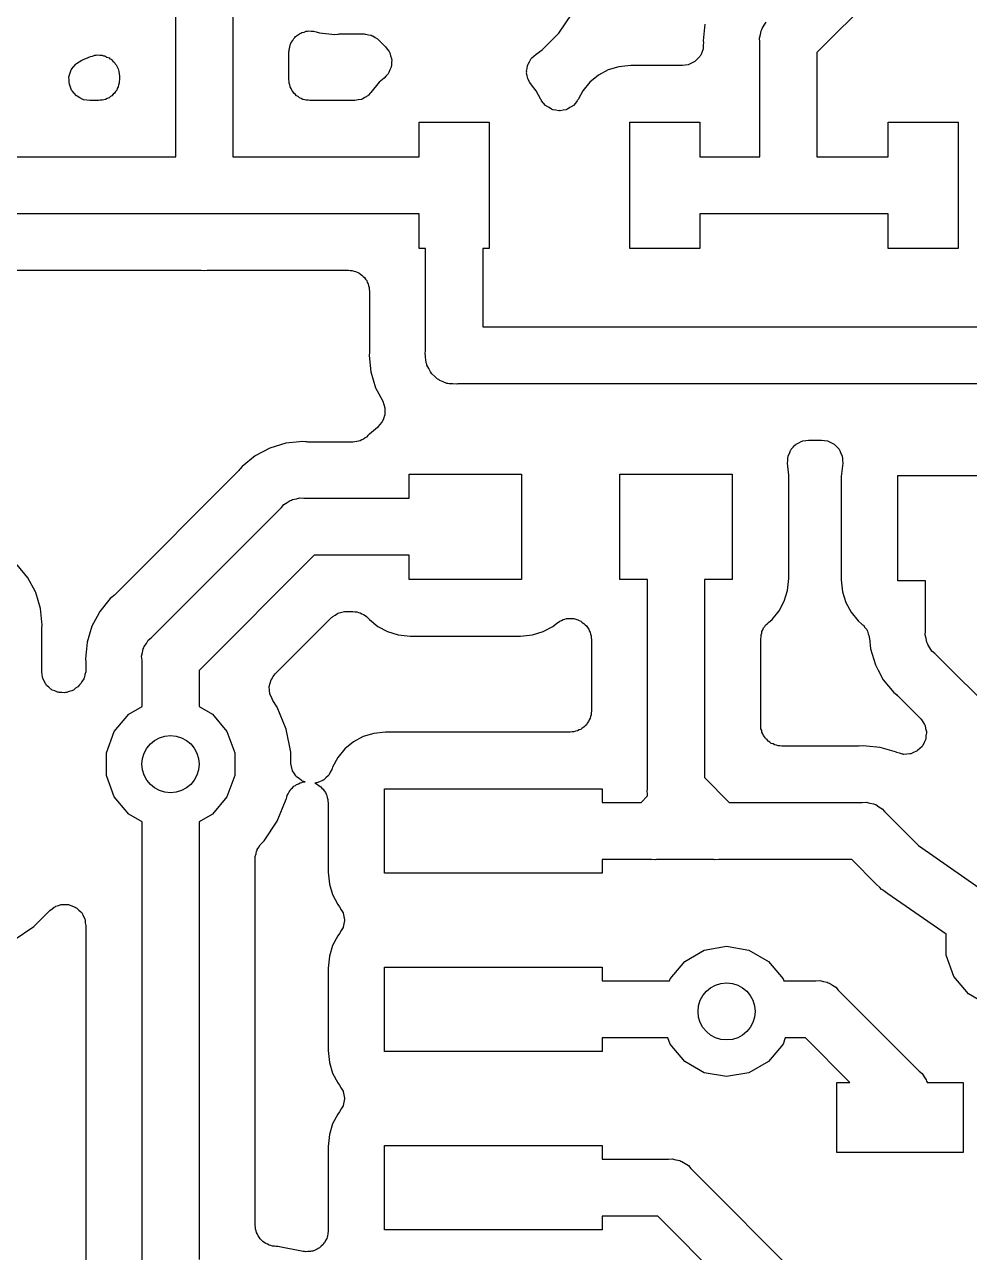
# Model space of a CAD drawing. Extents: x 91 to 190.2, y -113.9 to -59.9.
# Drawn here: x 155.19 to 161.92, y -81.89 to -73.15 of the extents above; entities that cross this region are included whole.
import ezdxf

# ---------------------------------------------------------------- set-up
doc = ezdxf.new("R2010")
doc.units = 0
doc.header["$MEASUREMENT"] = 0
doc.layers.add('BLACK', color=7, linetype='CONTINUOUS')

msp = doc.modelspace()

# ---------------------------------------------------------------- linework, layer by layer
at = {"layer": 'BLACK', "linetype": 'CONTINUOUS'}
for p, q in [((156.673, -67.675), (156.673, -74.0868)), ((156.267, -74.0868), (156.267, -69.9023)), ((161.384, -72.7932), (160.833, -73.3442)), ((158.996, -73.2064), (159.09, -73.066)), ((160.036, -73.1417), (160.024, -73.26)), ((160.443, -73.1728), (160.458, -73.1507)), ((160.458, -73.1507), (160.472, -73.1274)), ((157.108, -73.244), (157.115, -73.2381)), ((157.115, -73.2381), (157.121, -73.2309)), ((157.121, -73.2309), (157.135, -73.2215)), ((157.135, -73.2215), (157.148, -73.2105)), ((157.148, -73.2105), (157.157, -73.2074)), ((157.157, -73.2074), (157.164, -73.2024)), ((157.164, -73.2024), (157.181, -73.1985)), ((157.181, -73.1985), (157.197, -73.1927)), ((157.197, -73.1927), (157.206, -73.1927)), ((157.206, -73.1927), (157.215, -73.1906)), ((157.215, -73.1906), (157.232, -73.1927)), ((157.232, -73.1927), (157.249, -73.1927)), ((157.249, -73.1927), (157.258, -73.1957)), ((157.258, -73.1957), (157.267, -73.1968)), ((157.267, -73.1968), (157.292, -73.2044)), ((157.292, -73.2044), (157.4, -73.2151)), ((157.4, -73.2151), (157.42, -73.2131)), ((157.42, -73.2131), (157.427, -73.2137)), ((157.427, -73.2137), (157.434, -73.2124)), ((157.434, -73.2124), (157.608, -73.2124)), ((157.608, -73.2124), (157.615, -73.2135)), ((157.615, -73.2135), (157.621, -73.213)), ((157.621, -73.213), (157.64, -73.218)), ((157.64, -73.218), (157.659, -73.2214)), ((157.659, -73.2214), (157.665, -73.2247)), ((157.665, -73.2247), (157.671, -73.2265)), ((157.671, -73.2265), (157.687, -73.2377)), ((157.687, -73.2377), (157.704, -73.2475)), ((158.876, -73.3258), (158.996, -73.2064)), ((160.424, -73.242), (160.431, -73.216)), ((160.427, -73.2689), (160.424, -73.242)), ((160.431, -73.216), (160.436, -73.1894)), ((160.436, -73.1894), (160.441, -73.1816)), ((160.441, -73.1816), (160.443, -73.1728)), ((157.074, -73.3224), (157.079, -73.306)), ((157.075, -73.3315), (157.074, -73.3224)), ((157.079, -73.306), (157.082, -73.2891)), ((157.082, -73.2891), (157.087, -73.2812)), ((157.087, -73.2812), (157.089, -73.2726)), ((157.089, -73.2726), (157.1, -73.2588)), ((157.1, -73.2588), (157.108, -73.244)), ((157.704, -73.2475), (157.709, -73.2525)), ((157.709, -73.2525), (157.714, -73.2563)), ((157.714, -73.2563), (157.762, -73.3046)), ((157.762, -73.3046), (157.774, -73.3213)), ((157.774, -73.3213), (157.787, -73.337)), ((158.833, -73.3551), (158.876, -73.3258)), ((160.021, -73.3246), (160.013, -73.3432)), ((160.022, -73.3188), (160.021, -73.3246)), ((160.024, -73.3134), (160.022, -73.3188)), ((160.024, -73.26), (160.025, -73.2726)), ((160.025, -73.2726), (160.024, -73.293)), ((160.024, -73.293), (160.024, -73.3134)), ((160.427, -74.0868), (160.427, -73.2689)), ((155.56, -73.4219), (155.58, -73.4105)), ((155.58, -73.4105), (155.599, -73.3982)), ((155.599, -73.3982), (155.659, -73.3731)), ((155.659, -73.3731), (155.675, -73.3696)), ((155.675, -73.3696), (155.691, -73.364)), ((155.691, -73.364), (155.701, -73.364)), ((155.701, -73.364), (155.71, -73.3618)), ((155.71, -73.3618), (155.726, -73.364)), ((155.726, -73.364), (155.743, -73.364)), ((155.743, -73.364), (155.752, -73.3673)), ((155.752, -73.3673), (155.762, -73.3686)), ((155.762, -73.3686), (155.776, -73.3762)), ((155.776, -73.3762), (155.792, -73.3818)), ((155.792, -73.3818), (155.799, -73.3881)), ((155.799, -73.3881), (155.808, -73.3927)), ((155.808, -73.3927), (155.819, -73.4047)), ((155.819, -73.4047), (155.832, -73.4153)), ((155.832, -73.4153), (155.837, -73.4238)), ((157.073, -73.3404), (157.075, -73.3315)), ((157.073, -73.5368), (157.073, -73.3404)), ((157.787, -73.337), (157.789, -73.3425)), ((157.789, -73.3425), (157.792, -73.3472)), ((157.792, -73.3472), (157.797, -73.3669)), ((157.797, -73.3669), (157.804, -73.3862)), ((157.804, -73.3862), (157.804, -73.392)), ((157.804, -73.392), (157.806, -73.3975)), ((157.806, -73.3975), (157.804, -73.4179)), ((157.804, -73.4179), (157.804, -73.4383)), ((158.776, -73.427), (158.786, -73.4094)), ((158.786, -73.4094), (158.795, -73.3911)), ((158.795, -73.3911), (158.799, -73.3872)), ((158.799, -73.3872), (158.802, -73.3822)), ((158.802, -73.3822), (158.818, -73.3692)), ((158.818, -73.3692), (158.833, -73.3551)), ((159.945, -73.4181), (159.927, -73.4283)), ((159.963, -73.4093), (159.945, -73.4181)), ((159.967, -73.4051), (159.963, -73.4093)), ((159.972, -73.4022), (159.967, -73.4051)), ((159.985, -73.3866), (159.972, -73.4022)), ((160, -73.372), (159.985, -73.3866)), ((160.002, -73.3668), (160, -73.372)), ((160.006, -73.3623), (160.002, -73.3668)), ((160.013, -73.3432), (160.006, -73.3623)), ((160.833, -73.3442), (160.833, -74.0868)), ((155.508, -73.5108), (155.516, -73.4893)), ((155.516, -73.4893), (155.523, -73.4675)), ((155.523, -73.4675), (155.525, -73.4649)), ((155.525, -73.4649), (155.526, -73.4618)), ((155.526, -73.4618), (155.541, -73.4443)), ((155.541, -73.4443), (155.555, -73.4262)), ((155.555, -73.4262), (155.558, -73.4244)), ((155.558, -73.4244), (155.56, -73.4219)), ((155.837, -73.4238), (155.843, -73.4311)), ((155.843, -73.4311), (155.85, -73.4462)), ((155.85, -73.4462), (155.858, -73.4604)), ((155.858, -73.4604), (155.859, -73.4701)), ((155.859, -73.4701), (155.863, -73.4792)), ((155.863, -73.4792), (155.864, -73.4956)), ((155.864, -73.4956), (155.867, -73.5117)), ((157.779, -73.4967), (157.765, -73.5111)), ((157.782, -73.4914), (157.779, -73.4967)), ((157.785, -73.487), (157.782, -73.4914)), ((157.792, -73.4679), (157.785, -73.487)), ((157.801, -73.4494), (157.792, -73.4679)), ((157.802, -73.4437), (157.801, -73.4494)), ((157.804, -73.4383), (157.802, -73.4437)), ((158.766, -73.4782), (158.77, -73.4582)), ((158.767, -73.4839), (158.766, -73.4782)), ((158.766, -73.4897), (158.767, -73.4839)), ((158.771, -73.5095), (158.766, -73.4897)), ((158.77, -73.4582), (158.772, -73.4379)), ((158.772, -73.4379), (158.774, -73.4327)), ((158.774, -73.4327), (158.776, -73.427)), ((159.277, -73.5058), (159.216, -73.5558)), ((159.346, -73.4687), (159.277, -73.5058)), ((159.422, -73.4458), (159.346, -73.4687)), ((159.507, -73.4373), (159.422, -73.4458)), ((159.876, -73.4373), (159.507, -73.4373)), ((159.896, -73.4338), (159.876, -73.4373)), ((159.916, -73.4318), (159.896, -73.4338)), ((159.921, -73.4293), (159.916, -73.4318)), ((159.927, -73.4283), (159.921, -73.4293)), ((155.507, -73.5172), (155.508, -73.5141)), ((155.508, -73.54), (155.507, -73.5172)), ((155.508, -73.5141), (155.508, -73.5108)), ((155.508, -73.5628), (155.508, -73.54)), ((155.51, -73.566), (155.508, -73.5628)), ((155.51, -73.5693), (155.51, -73.566)), ((155.518, -73.5903), (155.51, -73.5693)), ((155.526, -73.6118), (155.518, -73.5903)), ((155.858, -73.5881), (155.851, -73.5995)), ((155.86, -73.5752), (155.858, -73.5881)), ((155.865, -73.5628), (155.86, -73.5752)), ((155.867, -73.5368), (155.865, -73.5497)), ((155.865, -73.5497), (155.865, -73.5628)), ((155.867, -73.5117), (155.867, -73.5368)), ((157.075, -73.5497), (157.073, -73.5368)), ((157.075, -73.5628), (157.075, -73.5497)), ((157.08, -73.5752), (157.075, -73.5628)), ((157.082, -73.5881), (157.08, -73.5752)), ((157.089, -73.5995), (157.082, -73.5881)), ((157.716, -73.5558), (157.656, -73.6281)), ((157.751, -73.5266), (157.716, -73.5558)), ((157.765, -73.5111), (157.751, -73.5266)), ((158.774, -73.5296), (158.771, -73.5095)), ((158.777, -73.5346), (158.774, -73.5296)), ((158.779, -73.5403), (158.777, -73.5346)), ((158.79, -73.5572), (158.779, -73.5403)), ((158.8, -73.575), (158.79, -73.5572)), ((158.834, -73.6167), (158.8, -73.575)), ((159.216, -73.5558), (159.166, -73.6167)), ((155.528, -73.6143), (155.526, -73.6118)), ((155.53, -73.6174), (155.528, -73.6143)), ((155.545, -73.6342), (155.53, -73.6174)), ((155.56, -73.6517), (155.545, -73.6342)), ((155.563, -73.6534), (155.56, -73.6517)), ((155.565, -73.6558), (155.563, -73.6534)), ((155.585, -73.6663), (155.565, -73.6558)), ((155.605, -73.6778), (155.585, -73.6663)), ((155.608, -73.6783), (155.605, -73.6778)), ((155.611, -73.6799), (155.608, -73.6783)), ((155.634, -73.6828), (155.611, -73.6799)), ((155.755, -73.68), (155.743, -73.6845)), ((155.768, -73.6778), (155.755, -73.68)), ((155.779, -73.6712), (155.768, -73.6778)), ((155.792, -73.6667), (155.779, -73.6712)), ((155.802, -73.6583), (155.792, -73.6667)), ((155.813, -73.6517), (155.802, -73.6583)), ((155.822, -73.6417), (155.813, -73.6517)), ((155.832, -73.6332), (155.822, -73.6417)), ((155.838, -73.6219), (155.832, -73.6332)), ((155.847, -73.6118), (155.838, -73.6219)), ((155.851, -73.5995), (155.847, -73.6118)), ((157.093, -73.6118), (157.089, -73.5995)), ((157.102, -73.6219), (157.093, -73.6118)), ((157.108, -73.6332), (157.102, -73.6219)), ((157.118, -73.6417), (157.108, -73.6332)), ((157.127, -73.6517), (157.118, -73.6417)), ((157.138, -73.6583), (157.127, -73.6517)), ((157.148, -73.6667), (157.138, -73.6583)), ((157.161, -73.6712), (157.148, -73.6667)), ((157.172, -73.6778), (157.161, -73.6712)), ((157.185, -73.68), (157.172, -73.6778)), ((157.197, -73.6845), (157.185, -73.68)), ((157.59, -73.6778), (157.566, -73.6819)), ((157.592, -73.6765), (157.59, -73.6778)), ((157.594, -73.676), (157.592, -73.6765)), ((157.614, -73.6635), (157.594, -73.676)), ((157.635, -73.6517), (157.614, -73.6635)), ((157.636, -73.6498), (157.635, -73.6517)), ((157.639, -73.6485), (157.636, -73.6498)), ((157.651, -73.6331), (157.639, -73.6485)), ((157.656, -73.6281), (157.651, -73.6331)), ((158.868, -73.6794), (158.834, -73.6167)), ((158.871, -73.6833), (158.868, -73.6794)), ((159.132, -73.6794), (159.129, -73.6833)), ((159.166, -73.6167), (159.132, -73.6794)), ((155.656, -73.6868), (155.634, -73.6828)), ((155.717, -73.6868), (155.656, -73.6868)), ((155.73, -73.6845), (155.717, -73.6868)), ((155.743, -73.6845), (155.73, -73.6845)), ((157.21, -73.6845), (157.197, -73.6845)), ((157.223, -73.6868), (157.21, -73.6845)), ((157.538, -73.6868), (157.223, -73.6868)), ((157.541, -73.6864), (157.538, -73.6868)), ((157.543, -73.6867), (157.541, -73.6864)), ((157.566, -73.6819), (157.543, -73.6867)), ((158.873, -73.6879), (158.871, -73.6833)), ((158.887, -73.7037), (158.873, -73.6879)), ((158.9, -73.7204), (158.887, -73.7037)), ((158.904, -73.723), (158.9, -73.7204)), ((158.907, -73.7267), (158.904, -73.723)), ((158.926, -73.7367), (158.907, -73.7267)), ((158.944, -73.7479), (158.926, -73.7367)), ((158.949, -73.7489), (158.944, -73.7479)), ((158.953, -73.7512), (158.949, -73.7489)), ((158.974, -73.7542), (158.953, -73.7512)), ((158.995, -73.7586), (158.974, -73.7542)), ((159, -73.7579), (158.995, -73.7586)), ((159.005, -73.7586), (159, -73.7579)), ((159.026, -73.7542), (159.005, -73.7586)), ((159.047, -73.7512), (159.026, -73.7542)), ((159.051, -73.7489), (159.047, -73.7512)), ((159.056, -73.7479), (159.051, -73.7489)), ((159.074, -73.7367), (159.056, -73.7479)), ((159.093, -73.7267), (159.074, -73.7367)), ((159.096, -73.723), (159.093, -73.7267)), ((159.1, -73.7204), (159.096, -73.723)), ((159.113, -73.7037), (159.1, -73.7204)), ((159.127, -73.6879), (159.113, -73.7037)), ((159.129, -73.6833), (159.127, -73.6879)), ((158, -74.0868), (158, -73.84)), ((158, -73.84), (158.5, -73.84)), ((158.5, -73.84), (158.5, -74.74)), ((159.5, -74.74), (159.5, -73.84)), ((159.5, -73.84), (160, -73.84)), ((160, -73.84), (160, -74.0868)), ((161.34, -74.0868), (161.34, -73.84)), ((161.34, -73.84), (161.84, -73.84)), ((161.84, -73.84), (161.84, -74.74)), ((154.834, -74.0868), (156.267, -74.0868)), ((156.673, -74.0868), (158, -74.0868)), ((160, -74.0868), (160.427, -74.0868)), ((160.833, -74.0868), (161.34, -74.0868)), ((158, -74.4932), (154.759, -74.4932)), ((158, -74.74), (158, -74.4932)), ((161.34, -74.4932), (160, -74.4932)), ((160, -74.4932), (160, -74.74)), ((161.34, -74.74), (161.34, -74.4932)), ((158.047, -74.74), (158, -74.74)), ((158.047, -75.4732), (158.047, -74.74)), ((158.5, -74.74), (158.453, -74.74)), ((158.453, -74.74), (158.453, -75.2968)), ((160, -74.74), (159.5, -74.74)), ((161.84, -74.74), (161.34, -74.74)), ((154.787, -74.8932), (156.433, -74.8932)), ((156.433, -74.8932), (156.44, -74.8945)), ((156.44, -74.8945), (156.448, -74.8939)), ((156.448, -74.8939), (156.47, -74.8961)), ((156.47, -74.8961), (156.492, -74.8939)), ((156.492, -74.8939), (156.5, -74.8945)), ((156.5, -74.8945), (156.507, -74.8932)), ((156.507, -74.8932), (157.497, -74.8932)), ((157.497, -74.8932), (157.51, -74.8955)), ((157.51, -74.8955), (157.523, -74.8955)), ((157.523, -74.8955), (157.535, -74.9)), ((157.535, -74.9), (157.548, -74.9022)), ((157.548, -74.9022), (157.559, -74.9088)), ((157.559, -74.9088), (157.572, -74.9133)), ((157.572, -74.9133), (157.582, -74.9217)), ((157.582, -74.9217), (157.593, -74.9283)), ((157.593, -74.9283), (157.602, -74.9383)), ((157.602, -74.9383), (157.612, -74.9468)), ((157.612, -74.9468), (157.618, -74.9581)), ((157.618, -74.9581), (157.627, -74.9682)), ((157.627, -74.9682), (157.631, -74.9805)), ((157.631, -74.9805), (157.638, -74.9919)), ((157.638, -74.9919), (157.64, -75.0048)), ((157.64, -75.0048), (157.645, -75.0172)), ((157.645, -75.0172), (157.645, -75.0303)), ((157.645, -75.0303), (157.647, -75.0432)), ((157.647, -75.0432), (157.647, -75.463)), ((158.453, -75.2968), (166.591, -75.2968)), ((157.646, -75.4777), (157.644, -75.5)), ((157.644, -75.5), (157.656, -75.6183)), ((157.647, -75.463), (157.646, -75.4703)), ((157.646, -75.4703), (157.646, -75.4777)), ((158.044, -75.482), (158.047, -75.4732)), ((158.047, -75.5089), (158.044, -75.482)), ((158.047, -75.5178), (158.047, -75.5089)), ((158.048, -75.5266), (158.047, -75.5178)), ((158.051, -75.5534), (158.048, -75.5266)), ((158.055, -75.5616), (158.051, -75.5534)), ((158.056, -75.5706), (158.055, -75.5616)), ((158.07, -75.5939), (158.056, -75.5706)), ((158.081, -75.6183), (158.07, -75.5939)), ((157.656, -75.6183), (157.69, -75.732)), ((158.087, -75.6248), (158.081, -75.6183)), ((158.092, -75.6326), (158.087, -75.6248)), ((158.113, -75.65), (158.092, -75.6326)), ((158.132, -75.669), (158.113, -75.65)), ((158.14, -75.6729), (158.132, -75.669)), ((158.147, -75.6787), (158.14, -75.6729)), ((158.172, -75.6879), (158.147, -75.6787)), ((158.197, -75.6993), (158.172, -75.6879)), ((157.69, -75.732), (157.713, -75.775)), ((157.713, -75.775), (157.713, -75.775)), ((157.713, -75.775), (157.741, -75.8267)), ((158.206, -75.7001), (158.197, -75.6993)), ((158.214, -75.7032), (158.206, -75.7001)), ((158.241, -75.7032), (158.214, -75.7032)), ((158.268, -75.7055), (158.241, -75.7032)), ((158.277, -75.7032), (158.268, -75.7055)), ((166.516, -75.7032), (158.277, -75.7032)), ((157.741, -75.8267), (157.748, -75.8499)), ((157.748, -75.8499), (157.756, -75.873)), ((157.746, -75.951), (157.737, -75.9738)), ((157.755, -75.9283), (157.746, -75.951)), ((157.756, -75.9251), (157.755, -75.9266)), ((157.755, -75.9266), (157.755, -75.9283)), ((157.756, -75.873), (157.756, -75.8747)), ((157.756, -75.8747), (157.757, -75.8762)), ((157.757, -75.8762), (157.756, -75.9006)), ((157.756, -75.9006), (157.756, -75.9251)), ((157.704, -76.0134), (157.646, -76.0608)), ((157.719, -75.9948), (157.704, -76.0134)), ((157.736, -75.9766), (157.719, -75.9948)), ((157.737, -75.9738), (157.736, -75.9751)), ((157.736, -75.9751), (157.736, -75.9766)), ((157.052, -76.1255), (156.938, -76.16)), ((157.148, -76.1161), (157.052, -76.1255)), ((157.17, -76.1139), (157.148, -76.1161)), ((157.192, -76.1161), (157.17, -76.1139)), ((157.2, -76.1155), (157.192, -76.1161)), ((157.207, -76.1168), (157.2, -76.1155)), ((157.529, -76.1168), (157.207, -76.1168)), ((157.543, -76.1144), (157.529, -76.1168)), ((157.557, -76.1142), (157.543, -76.1144)), ((157.568, -76.1099), (157.557, -76.1142)), ((157.58, -76.1078), (157.568, -76.1099)), ((157.592, -76.1008), (157.58, -76.1078)), ((157.605, -76.0959), (157.592, -76.1008)), ((157.615, -76.0879), (157.605, -76.0959)), ((157.625, -76.0817), (157.615, -76.0879)), ((157.634, -76.071), (157.625, -76.0817)), ((157.645, -76.062), (157.634, -76.071)), ((157.646, -76.0608), (157.645, -76.062)), ((160.686, -76.1313), (160.705, -76.1224)), ((160.705, -76.1224), (160.722, -76.1122)), ((160.722, -76.1122), (160.728, -76.1112)), ((160.728, -76.1112), (160.733, -76.1087)), ((160.733, -76.1087), (160.754, -76.1067)), ((160.754, -76.1067), (160.774, -76.1032)), ((160.774, -76.1032), (160.867, -76.1032)), ((160.867, -76.1032), (160.887, -76.1067)), ((160.887, -76.1067), (160.908, -76.1087)), ((160.908, -76.1087), (160.913, -76.1112)), ((160.913, -76.1112), (160.919, -76.1122)), ((160.919, -76.1122), (160.936, -76.1224)), ((160.936, -76.1224), (160.955, -76.1313)), ((156.938, -76.16), (156.833, -76.216)), ((160.628, -76.216), (160.637, -76.1974)), ((160.637, -76.1974), (160.644, -76.1782)), ((160.644, -76.1782), (160.647, -76.1738)), ((160.647, -76.1738), (160.65, -76.1685)), ((160.65, -76.1685), (160.664, -76.1539)), ((160.664, -76.1539), (160.677, -76.1383)), ((160.677, -76.1383), (160.682, -76.1354)), ((160.682, -76.1354), (160.686, -76.1313)), ((160.955, -76.1313), (160.959, -76.1354)), ((160.959, -76.1354), (160.964, -76.1383)), ((160.964, -76.1383), (160.977, -76.1539)), ((160.977, -76.1539), (160.991, -76.1685)), ((160.991, -76.1685), (160.994, -76.1738)), ((160.994, -76.1738), (160.997, -76.1782)), ((160.997, -76.1782), (161.004, -76.1974)), ((161.004, -76.1974), (161.013, -76.216)), ((156.741, -76.2914), (156.727, -76.3087)), ((156.833, -76.216), (156.741, -76.2914)), ((160.624, -76.2679), (160.626, -76.2476)), ((160.633, -76.3524), (160.624, -76.2679)), ((160.626, -76.2272), (160.628, -76.2217)), ((160.626, -76.2476), (160.626, -76.2272)), ((160.628, -76.2217), (160.628, -76.216)), ((161.017, -76.2679), (161.007, -76.3624)), ((161.013, -76.216), (161.013, -76.2217)), ((161.013, -76.2217), (161.015, -76.2272)), ((161.015, -76.2272), (161.015, -76.2475)), ((161.015, -76.2475), (161.017, -76.2679)), ((156.717, -76.3196), (155.83, -77.2073)), ((156.722, -76.3136), (156.717, -76.3196)), ((156.727, -76.3087), (156.722, -76.3136)), ((157.93, -76.5168), (157.93, -76.345)), ((157.93, -76.345), (158.73, -76.345)), ((158.73, -76.345), (158.73, -77.095)), ((159.43, -77.095), (159.43, -76.345)), ((159.43, -76.345), (160.23, -76.345)), ((160.23, -76.345), (160.23, -77.095)), ((160.633, -77.0876), (160.633, -76.3524)), ((161.007, -76.3624), (161.007, -77.0976)), ((161.41, -77.105), (161.41, -76.355)), ((161.41, -76.355), (162.21, -76.355)), ((157.02, -76.5826), (157.037, -76.5619)), ((157.037, -76.5619), (157.061, -76.5485)), ((157.061, -76.5485), (157.083, -76.533)), ((157.083, -76.533), (157.092, -76.5306)), ((157.092, -76.5306), (157.099, -76.5261)), ((157.099, -76.5261), (157.126, -76.5214)), ((157.126, -76.5214), (157.152, -76.5145)), ((157.152, -76.5145), (157.179, -76.5168)), ((157.179, -76.5168), (157.93, -76.5168)), ((156.093, -77.51), (157.02, -76.5826)), ((155.214, -77.0833), (155.139, -76.9914)), ((157.254, -76.9232), (156.433, -77.7442)), ((157.93, -76.9232), (157.254, -76.9232)), ((157.93, -77.095), (157.93, -76.9232)), ((155.268, -77.1836), (155.214, -77.0833)), ((160.624, -77.1734), (160.633, -77.0876)), ((158.73, -77.095), (157.93, -77.095)), ((159.627, -77.095), (159.43, -77.095)), ((159.627, -78.5722), (159.627, -77.095)), ((160.23, -77.095), (160.033, -77.095)), ((160.033, -77.095), (160.033, -78.5058)), ((160.601, -77.2488), (160.624, -77.1734)), ((161.007, -77.0976), (161.016, -77.1834)), ((161.607, -77.105), (161.41, -77.105)), ((161.607, -77.4629), (161.607, -77.105)), ((155.27, -77.188), (155.268, -77.1836)), ((155.268, -77.1836), (155.268, -77.1836)), ((155.304, -77.3017), (155.27, -77.188)), ((155.801, -77.2314), (155.726, -77.3233)), ((155.819, -77.2172), (155.801, -77.2314)), ((155.824, -77.2116), (155.819, -77.2172)), ((155.83, -77.2073), (155.824, -77.2116)), ((160.564, -77.3183), (160.601, -77.2488)), ((161.016, -77.1834), (161.039, -77.2588)), ((161.039, -77.2588), (161.076, -77.3283)), ((155.316, -77.42), (155.304, -77.3017)), ((155.726, -77.3233), (155.707, -77.3583)), ((157.386, -77.3583), (157.403, -77.3485)), ((157.403, -77.3485), (157.419, -77.3373)), ((157.419, -77.3373), (157.425, -77.3355)), ((157.425, -77.3355), (157.431, -77.3322)), ((157.431, -77.3322), (157.45, -77.3288)), ((157.45, -77.3288), (157.469, -77.3238)), ((157.469, -77.3238), (157.475, -77.3243)), ((157.475, -77.3243), (157.482, -77.3232)), ((157.482, -77.3232), (157.529, -77.3232)), ((157.529, -77.3232), (157.543, -77.3256)), ((157.543, -77.3256), (157.557, -77.3258)), ((157.557, -77.3258), (157.568, -77.3301)), ((157.568, -77.3301), (157.58, -77.3322)), ((157.58, -77.3322), (157.592, -77.3392)), ((157.592, -77.3392), (157.605, -77.3441)), ((157.605, -77.3441), (157.615, -77.3521)), ((160.514, -77.3792), (160.564, -77.3183)), ((161.076, -77.3283), (161.126, -77.3892)), ((155.314, -77.4423), (155.316, -77.42)), ((155.67, -77.428), (155.636, -77.5417)), ((155.707, -77.3583), (155.67, -77.428)), ((155.707, -77.3583), (155.707, -77.3583)), ((156.976, -77.7667), (157.376, -77.3671)), ((157.376, -77.3671), (157.381, -77.3633)), ((157.381, -77.3633), (157.386, -77.3583)), ((157.615, -77.3521), (157.625, -77.3583)), ((157.625, -77.3583), (157.634, -77.369)), ((157.634, -77.369), (157.645, -77.378)), ((157.645, -77.378), (157.646, -77.3792)), ((157.646, -77.3792), (157.707, -77.4292)), ((157.707, -77.4292), (157.776, -77.4663)), ((158.884, -77.4663), (158.953, -77.4292)), ((158.953, -77.4292), (158.982, -77.4059)), ((158.982, -77.4059), (158.992, -77.3999)), ((158.992, -77.3999), (159.002, -77.392)), ((159.002, -77.392), (159.015, -77.3872)), ((159.015, -77.3872), (159.027, -77.3804)), ((159.027, -77.3804), (159.039, -77.3784)), ((159.039, -77.3784), (159.051, -77.3742)), ((159.051, -77.3742), (159.065, -77.3742)), ((159.065, -77.3742), (159.078, -77.3719)), ((159.078, -77.3719), (159.091, -77.3742)), ((159.091, -77.3742), (159.103, -77.3742)), ((159.103, -77.3742), (159.116, -77.3789)), ((159.116, -77.3789), (159.13, -77.3815)), ((159.13, -77.3815), (159.14, -77.3878)), ((159.14, -77.3878), (159.152, -77.392)), ((159.152, -77.392), (159.162, -77.4009)), ((159.162, -77.4009), (159.174, -77.408)), ((159.174, -77.408), (159.182, -77.4176)), ((159.182, -77.4176), (159.192, -77.4255)), ((159.192, -77.4255), (159.199, -77.4375)), ((159.199, -77.4375), (159.208, -77.4483)), ((160.454, -77.4402), (160.462, -77.4309)), ((160.462, -77.4309), (160.468, -77.4202)), ((160.468, -77.4202), (160.479, -77.4113)), ((160.479, -77.4113), (160.488, -77.4007)), ((160.488, -77.4007), (160.514, -77.3792)), ((161.126, -77.3892), (161.154, -77.4123)), ((161.154, -77.4123), (161.158, -77.4173)), ((161.158, -77.4173), (161.164, -77.421)), ((161.164, -77.421), (161.175, -77.4369)), ((161.175, -77.4369), (161.188, -77.4518)), ((155.313, -77.457), (155.314, -77.4497)), ((155.313, -77.7524), (155.313, -77.457)), ((155.314, -77.4497), (155.314, -77.4423)), ((156.072, -77.5274), (156.093, -77.51)), ((157.776, -77.4663), (157.852, -77.4892)), ((157.852, -77.4892), (157.937, -77.4977)), ((157.937, -77.4977), (158.723, -77.4977)), ((158.723, -77.4977), (158.808, -77.4892)), ((158.808, -77.4892), (158.884, -77.4663)), ((159.208, -77.4483), (159.212, -77.4599)), ((159.212, -77.4599), (159.218, -77.4706)), ((159.218, -77.4706), (159.22, -77.4843)), ((159.22, -77.4843), (159.225, -77.4975)), ((159.225, -77.4975), (159.225, -77.5098)), ((159.225, -77.5098), (159.227, -77.5219)), ((159.227, -77.5219), (159.227, -78.0323)), ((160.433, -77.5166), (160.436, -77.5029)), ((160.433, -78.1318), (160.433, -77.5166)), ((160.436, -77.489), (160.44, -77.4775)), ((160.436, -77.5029), (160.436, -77.489)), ((160.44, -77.4775), (160.442, -77.4653)), ((160.442, -77.4653), (160.449, -77.4533)), ((160.449, -77.4533), (160.454, -77.4402)), ((161.188, -77.4518), (161.19, -77.458)), ((161.19, -77.458), (161.194, -77.4633)), ((161.194, -77.4633), (161.199, -77.4822)), ((161.199, -77.4822), (161.206, -77.5006)), ((161.206, -77.5006), (161.206, -77.5072)), ((161.206, -77.5072), (161.208, -77.5135)), ((161.208, -77.5135), (161.216, -77.59)), ((161.604, -77.4897), (161.607, -77.4629)), ((161.611, -77.5158), (161.604, -77.4897)), ((161.616, -77.5423), (161.611, -77.5158)), ((155.636, -77.5417), (155.624, -77.66)), ((156.031, -77.616), (156.036, -77.5894)), ((156.036, -77.5894), (156.041, -77.5816)), ((156.041, -77.5816), (156.043, -77.5728)), ((156.043, -77.5728), (156.058, -77.5507)), ((156.058, -77.5507), (156.072, -77.5274)), ((161.216, -77.59), (161.25, -77.7037)), ((161.621, -77.5502), (161.616, -77.5423)), ((161.623, -77.5589), (161.621, -77.5502)), ((161.638, -77.581), (161.623, -77.5589)), ((161.652, -77.6044), (161.638, -77.581)), ((161.673, -77.6217), (161.652, -77.6044)), ((155.624, -77.66), (155.626, -77.6823)), ((155.626, -77.6823), (155.626, -77.6897)), ((155.626, -77.6897), (155.627, -77.697)), ((155.627, -77.697), (155.627, -77.7388)), ((156.024, -77.642), (156.031, -77.616)), ((156.027, -77.6689), (156.024, -77.642)), ((156.027, -77.9994), (156.027, -77.6689)), ((163.617, -79.5659), (161.673, -77.6217)), ((155.317, -77.7717), (155.313, -77.7524)), ((155.318, -77.7912), (155.317, -77.7717)), ((155.621, -77.7708), (155.618, -77.7901)), ((155.626, -77.7519), (155.621, -77.7708)), ((155.627, -77.7388), (155.626, -77.7453)), ((155.626, -77.7453), (155.626, -77.7519)), ((156.433, -77.7442), (156.433, -77.9994)), ((156.948, -77.8064), (156.962, -77.7867)), ((156.962, -77.7867), (156.976, -77.7667)), ((161.25, -77.7037), (161.269, -77.7398)), ((161.269, -77.7398), (161.306, -77.8085)), ((155.321, -77.7972), (155.318, -77.7912)), ((155.322, -77.8037), (155.321, -77.7972)), ((155.332, -77.8207), (155.322, -77.8037)), ((155.34, -77.8384), (155.332, -77.8207)), ((155.345, -77.8431), (155.34, -77.8384)), ((155.348, -77.8488), (155.345, -77.8431)), ((155.363, -77.8614), (155.348, -77.8488)), ((155.377, -77.8753), (155.363, -77.8614)), ((155.383, -77.8781), (155.377, -77.8753)), ((155.553, -77.8697), (155.538, -77.8823)), ((155.569, -77.8585), (155.553, -77.8697)), ((155.583, -77.8449), (155.569, -77.8585)), ((155.587, -77.8395), (155.583, -77.8449)), ((155.592, -77.8352), (155.587, -77.8395)), ((155.602, -77.8182), (155.592, -77.8352)), ((155.613, -77.8022), (155.602, -77.8182)), ((155.614, -77.7958), (155.613, -77.8022)), ((155.618, -77.7901), (155.614, -77.7958)), ((156.933, -77.8565), (156.94, -77.833)), ((156.933, -77.8581), (156.933, -77.8565)), ((156.933, -77.8597), (156.933, -77.8581)), ((156.935, -77.8841), (156.933, -77.8597)), ((156.94, -77.833), (156.946, -77.8094)), ((156.946, -77.8094), (156.947, -77.808)), ((156.947, -77.808), (156.948, -77.8064)), ((161.306, -77.8085), (161.381, -77.9003)), ((155.388, -77.8823), (155.383, -77.8781)), ((155.407, -77.889), (155.388, -77.8823)), ((155.424, -77.8973), (155.407, -77.889)), ((155.431, -77.8979), (155.424, -77.8973)), ((155.437, -77.9001), (155.431, -77.8979)), ((155.457, -77.9001), (155.437, -77.9001)), ((155.476, -77.9018), (155.457, -77.9001)), ((155.483, -77.9001), (155.476, -77.9018)), ((155.489, -77.9001), (155.483, -77.9001)), ((155.508, -77.8934), (155.489, -77.9001)), ((155.527, -77.8884), (155.508, -77.8934)), ((155.532, -77.8846), (155.527, -77.8884)), ((155.538, -77.8823), (155.532, -77.8846)), ((156.937, -77.9084), (156.935, -77.8841)), ((156.937, -77.91), (156.937, -77.9084)), ((156.938, -77.9116), (156.937, -77.91)), ((156.948, -77.9338), (156.938, -77.9116)), ((156.958, -77.9561), (156.948, -77.9338)), ((156.99, -78.004), (156.958, -77.9561)), ((161.381, -77.9003), (161.399, -77.9146)), ((161.399, -77.9146), (161.404, -77.9202)), ((161.404, -77.9202), (161.41, -77.9244)), ((161.41, -77.9244), (161.57, -78.0845)), ((155.932, -78.0544), (156.027, -77.9994)), ((156.433, -77.9994), (156.528, -78.0544)), ((157.054, -78.16), (156.99, -78.004)), ((159.227, -78.0323), (159.225, -78.0453)), ((159.225, -78.0453), (159.225, -78.0584)), ((155.828, -78.1779), (155.932, -78.0544)), ((156.528, -78.0544), (156.632, -78.1779)), ((159.182, -78.1372), (159.173, -78.1472)), ((159.192, -78.1288), (159.182, -78.1372)), ((159.198, -78.1174), (159.192, -78.1288)), ((159.207, -78.1073), (159.198, -78.1174)), ((159.211, -78.095), (159.207, -78.1073)), ((159.218, -78.0836), (159.211, -78.095)), ((159.22, -78.0707), (159.218, -78.0836)), ((159.225, -78.0584), (159.22, -78.0707)), ((160.435, -78.1447), (160.433, -78.1318)), ((161.57, -78.0845), (161.572, -78.0879)), ((161.572, -78.0879), (161.575, -78.0905)), ((161.575, -78.0905), (161.587, -78.1092)), ((161.587, -78.1092), (161.6, -78.1272)), ((161.6, -78.1272), (161.601, -78.1312)), ((161.601, -78.1312), (161.603, -78.1347)), ((161.603, -78.1347), (161.607, -78.1563)), ((155.773, -78.3294), (155.828, -78.1779)), ((156.632, -78.1779), (156.687, -78.3294)), ((157.087, -78.3256), (157.054, -78.16)), ((157.601, -78.2137), (157.532, -78.2508)), ((157.677, -78.1908), (157.601, -78.2137)), ((157.762, -78.1823), (157.677, -78.1908)), ((159.077, -78.1823), (157.762, -78.1823)), ((159.09, -78.1801), (159.077, -78.1823)), ((159.103, -78.1801), (159.09, -78.1801)), ((159.115, -78.1756), (159.103, -78.1801)), ((159.128, -78.1733), (159.115, -78.1756)), ((159.139, -78.1667), (159.128, -78.1733)), ((159.152, -78.1622), (159.139, -78.1667)), ((159.162, -78.1538), (159.152, -78.1622)), ((159.173, -78.1472), (159.162, -78.1538)), ((160.435, -78.1578), (160.435, -78.1447)), ((160.44, -78.1702), (160.435, -78.1578)), ((160.442, -78.1831), (160.44, -78.1702)), ((160.449, -78.1945), (160.442, -78.1831)), ((160.453, -78.2068), (160.449, -78.1945)), ((160.462, -78.2169), (160.453, -78.2068)), ((160.468, -78.2282), (160.462, -78.2169)), ((161.607, -78.1563), (161.613, -78.1775)), ((161.61, -78.2075), (161.609, -78.2294)), ((161.614, -78.1857), (161.61, -78.2075)), ((161.613, -78.1775), (161.613, -78.1816)), ((161.613, -78.1816), (161.614, -78.1857)), ((157.471, -78.3008), (157.421, -78.3617)), ((157.532, -78.2508), (157.471, -78.3008)), ((160.478, -78.2367), (160.468, -78.2282)), ((160.487, -78.2467), (160.478, -78.2367)), ((160.498, -78.2533), (160.487, -78.2467)), ((160.508, -78.2617), (160.498, -78.2533)), ((160.521, -78.2662), (160.508, -78.2617)), ((160.532, -78.2728), (160.521, -78.2662)), ((160.545, -78.275), (160.532, -78.2728)), ((160.557, -78.2795), (160.545, -78.275)), ((160.57, -78.2795), (160.557, -78.2795)), ((160.583, -78.2818), (160.57, -78.2795)), ((161.128, -78.2818), (160.583, -78.2818)), ((161.135, -78.2805), (161.128, -78.2818)), ((161.143, -78.2811), (161.135, -78.2805)), ((161.165, -78.2789), (161.143, -78.2811)), ((161.187, -78.2811), (161.165, -78.2789)), ((161.283, -78.2905), (161.187, -78.2811)), ((161.399, -78.3256), (161.283, -78.2905)), ((161.565, -78.2979), (161.55, -78.3135)), ((161.582, -78.2832), (161.565, -78.2979)), ((161.584, -78.2796), (161.582, -78.2832)), ((161.587, -78.2766), (161.584, -78.2796)), ((161.596, -78.2567), (161.587, -78.2766)), ((161.606, -78.2373), (161.596, -78.2567)), ((161.607, -78.2332), (161.606, -78.2373)), ((161.609, -78.2294), (161.607, -78.2332)), ((155.773, -78.4906), (155.773, -78.3294)), ((156.687, -78.3294), (156.687, -78.4906)), ((157.087, -78.3973), (157.087, -78.3256)), ((157.088, -78.4013), (157.087, -78.3973)), ((157.421, -78.3617), (157.384, -78.4312)), ((161.4, -78.3265), (161.399, -78.3256)), ((161.422, -78.3322), (161.4, -78.3265)), ((161.442, -78.3391), (161.422, -78.3322)), ((161.447, -78.339), (161.442, -78.3391)), ((161.451, -78.34), (161.447, -78.339)), ((161.473, -78.3381), (161.451, -78.34)), ((161.495, -78.3374), (161.473, -78.3381)), ((161.498, -78.3358), (161.495, -78.3374)), ((161.502, -78.3355), (161.498, -78.3358)), ((161.522, -78.3262), (161.502, -78.3355)), ((161.543, -78.318), (161.522, -78.3262)), ((161.546, -78.3152), (161.543, -78.318)), ((161.55, -78.3135), (161.546, -78.3152)), ((157.087, -78.4054), (157.088, -78.4013)), ((157.092, -78.4269), (157.087, -78.4054)), ((157.096, -78.4486), (157.092, -78.4269)), ((157.098, -78.4522), (157.096, -78.4486)), ((157.099, -78.4562), (157.098, -78.4522)), ((157.111, -78.4746), (157.099, -78.4562)), ((157.122, -78.4937), (157.111, -78.4746)), ((157.357, -78.4873), (157.354, -78.4901)), ((157.367, -78.4676), (157.357, -78.4873)), ((157.378, -78.4486), (157.367, -78.4676)), ((157.379, -78.4445), (157.378, -78.4486)), ((157.381, -78.4408), (157.379, -78.4445)), ((157.384, -78.4312), (157.381, -78.4408)), ((155.828, -78.6421), (155.773, -78.4906)), ((156.687, -78.4906), (156.632, -78.6421)), ((157.099, -78.5786), (157.108, -78.5675)), ((157.108, -78.5675), (157.119, -78.5619)), ((157.119, -78.5619), (157.127, -78.5545)), ((157.125, -78.4963), (157.122, -78.4937)), ((157.128, -78.4998), (157.125, -78.4963)), ((157.127, -78.5545), (157.141, -78.5495)), ((157.145, -78.513), (157.128, -78.4998)), ((157.141, -78.5495), (157.154, -78.5424)), ((157.162, -78.5272), (157.145, -78.513)), ((157.154, -78.5424), (157.165, -78.5407)), ((157.166, -78.5286), (157.162, -78.5272)), ((157.165, -78.5407), (157.176, -78.5367)), ((157.169, -78.5311), (157.166, -78.5286)), ((157.188, -78.5367), (157.169, -78.5311)), ((157.176, -78.5367), (157.188, -78.5367)), ((157.263, -78.545), (157.257, -78.545)), ((157.257, -78.545), (157.267, -78.5506)), ((157.267, -78.5436), (157.263, -78.545)), ((157.271, -78.5433), (157.267, -78.5436)), ((157.267, -78.5506), (157.277, -78.5545)), ((157.292, -78.5347), (157.271, -78.5433)), ((157.277, -78.5545), (157.289, -78.564)), ((157.289, -78.564), (157.301, -78.5717)), ((157.312, -78.5272), (157.292, -78.5347)), ((157.301, -78.5717), (157.308, -78.5806)), ((157.315, -78.5245), (157.312, -78.5272)), ((157.319, -78.5229), (157.315, -78.5245)), ((157.335, -78.5078), (157.319, -78.5229)), ((157.352, -78.4937), (157.335, -78.5078)), ((157.354, -78.4901), (157.352, -78.4937)), ((159.627, -78.5811), (159.627, -78.5722)), ((159.627, -78.5722), (159.627, -78.5722)), ((160.033, -78.5058), (160.209, -78.6818)), ((155.932, -78.7656), (155.828, -78.6421)), ((156.632, -78.6421), (156.528, -78.7656)), ((156.99, -78.816), (157.054, -78.66)), ((157.054, -78.66), (157.055, -78.6552)), ((157.055, -78.6552), (157.059, -78.6445)), ((157.059, -78.6445), (157.061, -78.6332)), ((157.061, -78.6332), (157.069, -78.6204)), ((157.069, -78.6204), (157.074, -78.6066)), ((157.074, -78.6066), (157.082, -78.598)), ((157.082, -78.598), (157.087, -78.588)), ((157.087, -78.588), (157.099, -78.5786)), ((157.308, -78.5806), (157.317, -78.588)), ((157.317, -78.588), (157.325, -78.6008)), ((157.325, -78.6008), (157.334, -78.6123)), ((157.334, -78.6123), (157.338, -78.6232)), ((157.338, -78.6232), (157.343, -78.6332)), ((157.343, -78.6332), (157.346, -78.6477)), ((157.346, -78.6477), (157.351, -78.6616)), ((157.351, -78.6616), (157.35, -78.6731)), ((157.755, -79.185), (157.755, -78.585)), ((157.755, -78.585), (159.305, -78.585)), ((159.305, -78.585), (159.305, -78.6818)), ((159.581, -78.6818), (159.627, -78.6358)), ((159.624, -78.608), (159.627, -78.5811)), ((159.627, -78.6167), (159.624, -78.608)), ((159.627, -78.6358), (159.627, -78.6167)), ((157.35, -78.6731), (157.352, -78.6845)), ((157.352, -78.6845), (157.352, -79.1776)), ((159.305, -78.6818), (159.581, -78.6818)), ((160.209, -78.6818), (161.156, -78.6818)), ((161.156, -78.6818), (161.183, -78.6795)), ((161.183, -78.6795), (161.209, -78.6864)), ((161.209, -78.6864), (161.236, -78.6911)), ((161.236, -78.6911), (161.243, -78.6956)), ((161.243, -78.6956), (161.252, -78.698)), ((161.252, -78.698), (161.274, -78.7135)), ((161.274, -78.7135), (161.298, -78.7269)), ((161.298, -78.7269), (161.315, -78.7476)), ((161.315, -78.7476), (161.556, -78.9885)), ((156.027, -78.8206), (155.932, -78.7656)), ((156.027, -82.0111), (156.027, -78.8206)), ((156.528, -78.7656), (156.433, -78.8206)), ((156.433, -78.8206), (156.433, -81.9358)), ((156.896, -78.9564), (156.99, -78.816)), ((156.847, -79.0178), (156.858, -79.0018)), ((156.858, -79.0018), (156.868, -78.9848)), ((156.868, -78.9848), (156.873, -78.9805)), ((156.873, -78.9805), (156.877, -78.9751)), ((156.877, -78.9751), (156.896, -78.9564)), ((161.556, -78.9885), (161.989, -79.2895)), ((156.833, -79.0812), (156.834, -79.0747)), ((156.833, -81.6928), (156.833, -79.0812)), ((156.834, -79.0681), (156.839, -79.0492)), ((156.834, -79.0747), (156.834, -79.0681)), ((156.839, -79.0492), (156.842, -79.0299)), ((156.842, -79.0299), (156.846, -79.0242)), ((156.846, -79.0242), (156.847, -79.0178)), ((159.656, -79.0882), (159.305, -79.0882)), ((159.305, -79.0882), (159.305, -79.185)), ((159.683, -79.0905), (159.656, -79.0882)), ((159.692, -79.0882), (159.683, -79.0905)), ((160.098, -79.0882), (159.692, -79.0882)), ((160.107, -79.0905), (160.098, -79.0882)), ((160.134, -79.0882), (160.107, -79.0905)), ((161.081, -79.0882), (160.134, -79.0882)), ((161.256, -79.2636), (161.081, -79.0882)), ((157.352, -79.1776), (157.361, -79.2634)), ((159.305, -79.185), (157.755, -79.185)), ((157.361, -79.2634), (157.384, -79.3388)), ((161.256, -79.264), (161.256, -79.2636)), ((161.281, -79.2887), (161.256, -79.264)), ((157.384, -79.3388), (157.421, -79.4083)), ((161.294, -79.3013), (161.281, -79.2887)), ((161.294, -79.3015), (161.294, -79.3013)), ((161.295, -79.3018), (161.294, -79.3015)), ((161.309, -79.3116), (161.295, -79.3018)), ((161.338, -79.332), (161.309, -79.3116)), ((161.338, -79.3321), (161.338, -79.332)), ((161.753, -79.62), (161.338, -79.3321)), ((155.371, -79.4515), (155.387, -79.4403)), ((155.387, -79.4403), (155.402, -79.4277)), ((155.402, -79.4277), (155.408, -79.4254)), ((155.408, -79.4254), (155.413, -79.4216)), ((155.413, -79.4216), (155.432, -79.4166)), ((155.432, -79.4166), (155.451, -79.4099)), ((155.451, -79.4099), (155.457, -79.4099)), ((155.457, -79.4099), (155.464, -79.4082)), ((155.464, -79.4082), (155.483, -79.4099)), ((155.483, -79.4099), (155.503, -79.4099)), ((155.503, -79.4099), (155.509, -79.4121)), ((155.509, -79.4121), (155.516, -79.4127)), ((155.516, -79.4127), (155.533, -79.421)), ((155.533, -79.421), (155.552, -79.4277)), ((155.552, -79.4277), (155.557, -79.4319)), ((155.557, -79.4319), (155.563, -79.4347)), ((155.563, -79.4347), (155.577, -79.4486)), ((155.577, -79.4486), (155.592, -79.4612)), ((157.421, -79.4083), (157.434, -79.4248)), ((157.434, -79.4248), (157.446, -79.4461)), ((157.446, -79.4461), (157.459, -79.4672)), ((155.256, -79.5658), (155.371, -79.4515)), ((155.592, -79.4612), (155.595, -79.4669)), ((155.595, -79.4669), (155.6, -79.4716)), ((155.6, -79.4716), (155.608, -79.4893)), ((155.608, -79.4893), (155.618, -79.5063)), ((155.618, -79.5063), (155.619, -79.5128)), ((155.619, -79.5128), (155.622, -79.5188)), ((155.622, -79.5188), (155.623, -79.5383)), ((157.459, -79.4672), (157.459, -79.4688)), ((157.459, -79.4688), (157.46, -79.4702)), ((157.46, -79.4702), (157.464, -79.4943)), ((157.464, -79.4943), (157.468, -79.5184)), ((157.468, -79.5216), (157.464, -79.5456)), ((157.468, -79.5184), (157.468, -79.52)), ((157.468, -79.52), (157.468, -79.5216)), ((155.116, -79.6596), (155.256, -79.5658)), ((155.623, -79.5383), (155.627, -79.5576)), ((155.627, -79.5576), (155.627, -81.983)), ((157.434, -79.6152), (157.421, -79.6317)), ((157.446, -79.5939), (157.434, -79.6152)), ((157.459, -79.5728), (157.446, -79.5939)), ((157.46, -79.5698), (157.459, -79.5712)), ((157.459, -79.5712), (157.459, -79.5728)), ((157.464, -79.5456), (157.46, -79.5698)), ((161.753, -79.7706), (161.753, -79.62)), ((157.384, -79.7012), (157.361, -79.7766)), ((157.421, -79.6317), (157.384, -79.7012)), ((160.031, -79.7337), (160.19, -79.7057)), ((160.19, -79.7057), (160.349, -79.7337)), ((157.361, -79.7766), (157.352, -79.8624)), ((159.892, -79.8144), (160.031, -79.7337)), ((160.349, -79.7337), (160.488, -79.8144)), ((161.808, -79.9221), (161.753, -79.7706)), ((157.352, -79.8624), (157.352, -80.4476)), ((157.755, -80.455), (157.755, -79.855)), ((157.755, -79.855), (159.305, -79.855)), ((159.305, -79.855), (159.305, -79.9518)), ((159.788, -79.9379), (159.892, -79.8144)), ((160.488, -79.8144), (160.592, -79.9379)), ((159.305, -79.9518), (159.783, -79.9518)), ((159.783, -79.9518), (159.788, -79.9379)), ((160.592, -79.9379), (160.597, -79.9518)), ((160.597, -79.9518), (160.826, -79.9518)), ((160.826, -79.9518), (160.853, -79.9495)), ((160.853, -79.9495), (160.879, -79.9564)), ((160.879, -79.9564), (160.906, -79.9611)), ((160.906, -79.9611), (160.913, -79.9656)), ((160.913, -79.9656), (160.922, -79.968)), ((160.922, -79.968), (160.944, -79.9835)), ((161.912, -80.0456), (161.808, -79.9221)), ((160.944, -79.9835), (160.968, -79.9969)), ((160.968, -79.9969), (160.985, -80.0176)), ((160.985, -80.0176), (161.562, -80.595)), ((162.051, -80.1263), (161.912, -80.0456)), ((159.772, -80.3582), (159.305, -80.3582)), ((159.305, -80.3582), (159.305, -80.455)), ((159.788, -80.4021), (159.772, -80.3582)), ((159.892, -80.5256), (159.788, -80.4021)), ((160.592, -80.4021), (160.488, -80.5256)), ((160.608, -80.3582), (160.592, -80.4021)), ((160.751, -80.3582), (160.608, -80.3582)), ((161.068, -80.675), (160.751, -80.3582)), ((157.352, -80.4476), (157.361, -80.5334)), ((159.305, -80.455), (157.755, -80.455)), ((157.361, -80.5334), (157.384, -80.6088)), ((160.031, -80.6063), (159.892, -80.5256)), ((160.488, -80.5256), (160.349, -80.6063)), ((157.384, -80.6088), (157.421, -80.6783)), ((160.19, -80.6343), (160.031, -80.6063)), ((160.349, -80.6063), (160.19, -80.6343)), ((161.562, -80.595), (161.583, -80.6124)), ((161.583, -80.6124), (161.597, -80.6357)), ((161.597, -80.6357), (161.612, -80.6578)), ((161.612, -80.6578), (161.614, -80.6666)), ((161.614, -80.6666), (161.619, -80.6744)), ((157.421, -80.6783), (157.434, -80.6948)), ((157.434, -80.6948), (157.446, -80.7161)), ((157.446, -80.7161), (157.459, -80.7372)), ((157.459, -80.7372), (157.459, -80.7388)), ((157.459, -80.7388), (157.46, -80.7402)), ((157.46, -80.7402), (157.464, -80.7643)), ((160.975, -81.175), (160.975, -80.675)), ((160.975, -80.675), (161.068, -80.675)), ((161.619, -80.6744), (161.619, -80.675)), ((161.619, -80.675), (161.875, -80.675)), ((161.875, -80.675), (161.875, -81.175)), ((157.459, -80.8428), (157.446, -80.8639)), ((157.46, -80.8398), (157.459, -80.8412)), ((157.459, -80.8412), (157.459, -80.8428)), ((157.464, -80.8156), (157.46, -80.8398)), ((157.464, -80.7643), (157.468, -80.7884)), ((157.468, -80.7916), (157.464, -80.8156)), ((157.468, -80.7884), (157.468, -80.79)), ((157.468, -80.79), (157.468, -80.7916)), ((157.421, -80.9017), (157.384, -80.9712)), ((157.434, -80.8852), (157.421, -80.9017)), ((157.446, -80.8639), (157.434, -80.8852)), ((157.384, -80.9712), (157.361, -81.0466)), ((157.361, -81.0466), (157.352, -81.1324)), ((157.352, -81.1324), (157.352, -81.725)), ((157.755, -81.725), (157.755, -81.125)), ((157.755, -81.125), (159.305, -81.125)), ((159.305, -81.125), (159.305, -81.2218)), ((161.875, -81.175), (160.975, -81.175)), ((159.305, -81.2218), (159.776, -81.2218)), ((159.776, -81.2218), (159.803, -81.2195)), ((159.803, -81.2195), (159.829, -81.2264)), ((159.829, -81.2264), (159.856, -81.2311)), ((159.856, -81.2311), (159.863, -81.2356)), ((159.863, -81.2356), (159.872, -81.238)), ((159.872, -81.238), (159.894, -81.2535)), ((159.894, -81.2535), (159.918, -81.2669)), ((159.918, -81.2669), (159.935, -81.2876)), ((159.935, -81.2876), (160.869, -82.2218)), ((159.701, -81.6282), (159.305, -81.6282)), ((159.305, -81.6282), (159.305, -81.725)), ((160.635, -82.5624), (159.701, -81.6282)), ((156.835, -81.7057), (156.833, -81.6928)), ((156.835, -81.7188), (156.835, -81.7057)), ((156.84, -81.7312), (156.835, -81.7188)), ((156.842, -81.7441), (156.84, -81.7312)), ((156.849, -81.7555), (156.842, -81.7441)), ((156.853, -81.7678), (156.849, -81.7555)), ((156.862, -81.7779), (156.853, -81.7678)), ((156.868, -81.7892), (156.862, -81.7779)), ((156.878, -81.7977), (156.868, -81.7892)), ((156.887, -81.8077), (156.878, -81.7977)), ((156.898, -81.8143), (156.887, -81.8077)), ((157.334, -81.8004), (157.327, -81.816)), ((157.343, -81.7857), (157.334, -81.8004)), ((157.345, -81.7768), (157.343, -81.7857)), ((157.348, -81.7686), (157.345, -81.7768)), ((157.35, -81.7515), (157.348, -81.7686)), ((157.353, -81.7346), (157.35, -81.7515)), ((157.352, -81.725), (157.352, -81.7277)), ((157.352, -81.7277), (157.353, -81.7346)), ((159.305, -81.725), (157.755, -81.725)), ((156.908, -81.8227), (156.898, -81.8143)), ((156.921, -81.8272), (156.908, -81.8227)), ((156.932, -81.8338), (156.921, -81.8272)), ((156.945, -81.836), (156.932, -81.8338)), ((156.957, -81.8405), (156.945, -81.836)), ((156.97, -81.8405), (156.957, -81.8405)), ((156.983, -81.8428), (156.97, -81.8405)), ((156.994, -81.8428), (156.983, -81.8428)), ((157.174, -81.8785), (156.994, -81.8428)), ((157.183, -81.8787), (157.174, -81.8785)), ((157.192, -81.8809), (157.183, -81.8787)), ((157.209, -81.8792), (157.192, -81.8809)), ((157.226, -81.8796), (157.209, -81.8792)), ((157.234, -81.8767), (157.226, -81.8796)), ((157.243, -81.8758), (157.234, -81.8767)), ((157.259, -81.8684), (157.243, -81.8758)), ((157.275, -81.8629), (157.259, -81.8684)), ((157.282, -81.8572), (157.275, -81.8629)), ((157.29, -81.8533), (157.282, -81.8572)), ((157.302, -81.841), (157.29, -81.8533)), ((157.316, -81.8302), (157.302, -81.841)), ((157.32, -81.8225), (157.316, -81.8302)), ((157.327, -81.816), (157.32, -81.8225))]:
    msp.add_line(p, q, dxfattribs=at)
at = {"layer": 'BLACK'}
for centre in [(156.23, -78.41), (160.19, -80.17)]:
    msp.add_circle(centre, 0.2032, dxfattribs=at)

doc.saveas('drawing.dxf')
